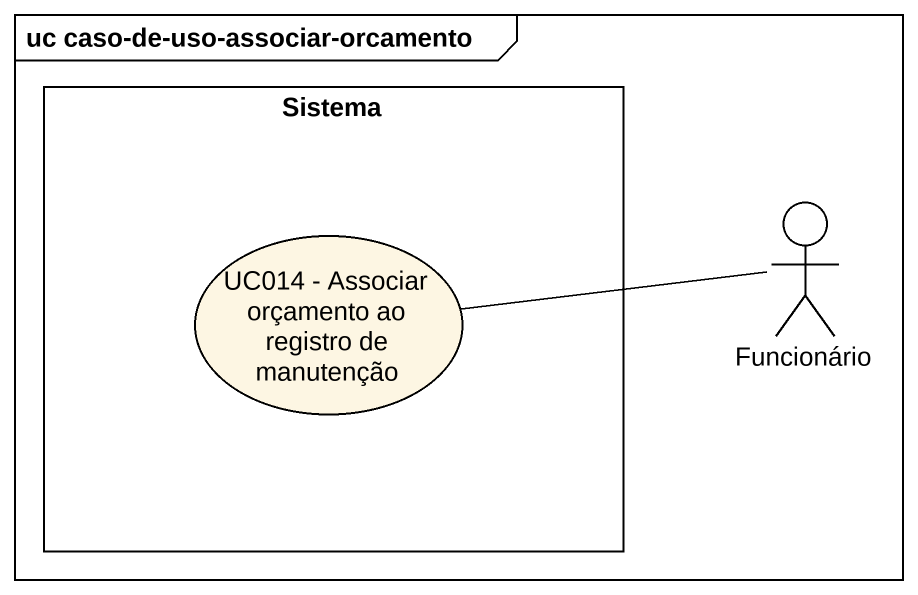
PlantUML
@startuml
mainframe uc caso-de-uso-associar-orcamento
rectangle Sistema {
  usecase "UC014 - Associar orçamento ao registro de manutenção" as UC014_Associar_orçamento_ao
}
actor Funcionário
Funcionário -left- UC014_Associar_orçamento_ao
@enduml
